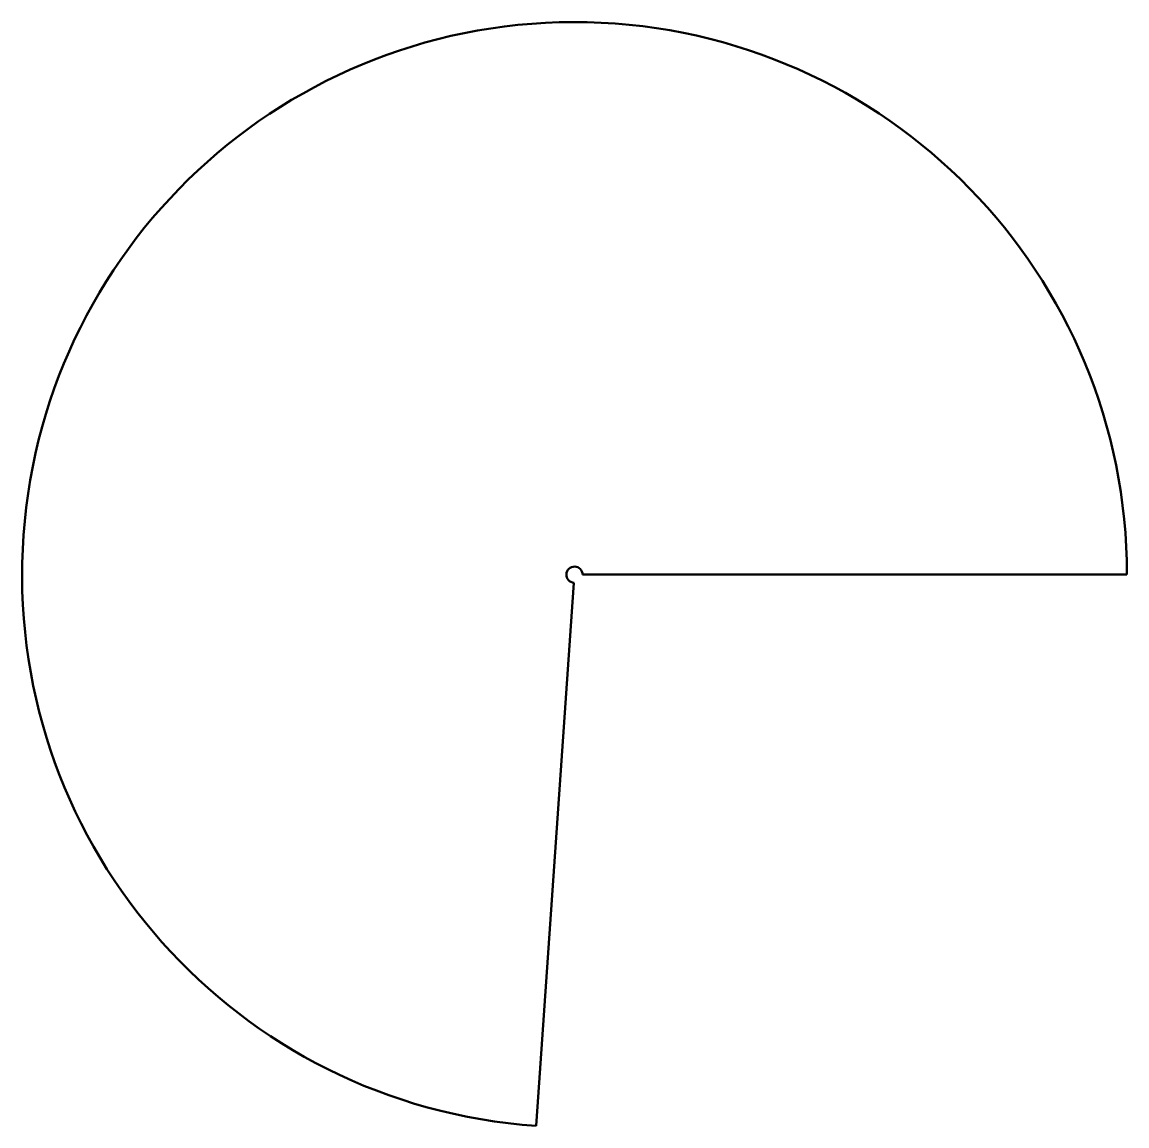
# Model space of a CAD drawing. Header units: millimetres. Extents: x 84 to 489, y 37 to 442.
import ezdxf

# ---------------------------------------------------------------- set-up
doc = ezdxf.new("R2010")
doc.units = ezdxf.units.MM
doc.layers.add('IV_OUTER_PROFILE', color=7, linetype='Continuous', lineweight=50)

msp = doc.modelspace()

# ---------------------------------------------------------------- linework, layer by layer
at = {"layer": 'IV_OUTER_PROFILE'}
for p, q in [((289.22, 239.17), (488.77, 239.17)), ((286.04, 236.2), (272.18, 37.13))]:
    msp.add_line(p, q, dxfattribs=at)
for radius in [202.53, 2.97]:
    msp.add_arc((286.25, 239.17), radius, 0, 266.019, dxfattribs=at)

doc.saveas('drawing.dxf')
